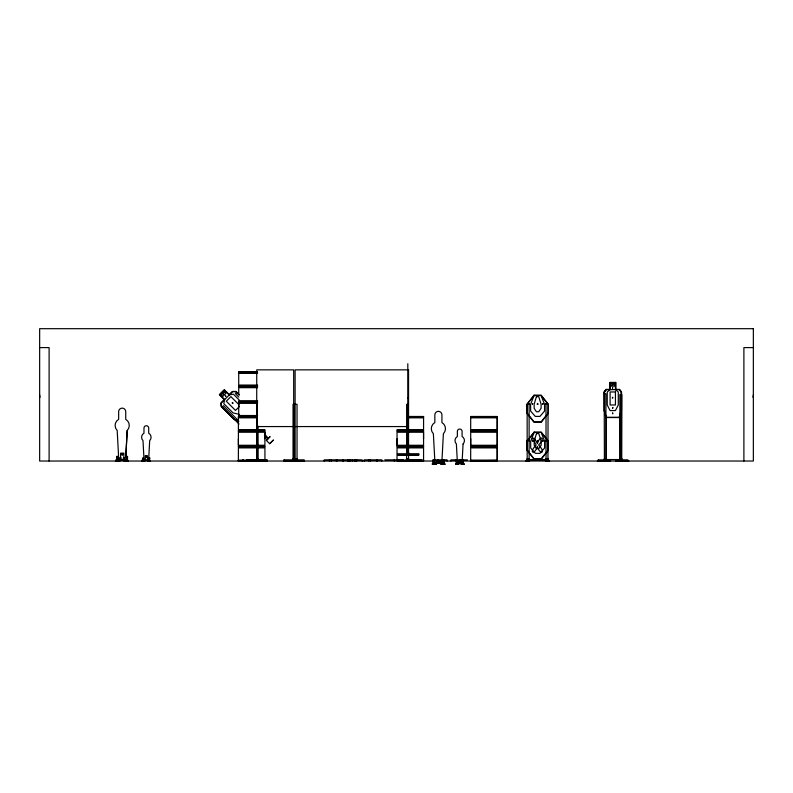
<?xml version="1.0" encoding="UTF-8"?>
<svg xmlns="http://www.w3.org/2000/svg" width="793" height="793" viewBox="0 0 793 793"><rect width="100%" height="100%" fill="white"/><g stroke="black" fill="none" stroke-linecap="round" stroke-linejoin="round"><path stroke-width="1.19" d="M238.396 445.269L238.396 432.244L264.921 432.244L264.902 445.269L238.396 445.269L238.415 438.757M264.902 438.757L264.902 432.244M397.065 445.269L397.065 438.757M423.541 438.757L423.541 432.244L408.018 432.244M470.695 445.269L470.695 432.244L497.231 432.244L497.231 445.269L470.695 445.269L470.725 438.757M497.201 432.244L497.201 445.269M397.541 454.875L418.823 454.875L397.551 454.637M397.541 454.924L418.823 454.924L418.823 453.745L397.551 453.745L397.561 454.924M242.757 460.842L266.944 460.882L238.138 460.812L264.951 460.455L264.921 447.886L238.396 447.886L238.366 460.515M612.85 407.612L612.573 408.365L612.87 407.731M123.371 457.819L125.74 457.819L127.207 430.48A7.087 7.087 0 0 0 125.74 419.328L125.74 411.676A3.549 3.549 0 0 0 122.201 408.127A3.549 3.549 0 0 0 118.653 411.676L118.653 419.328A7.087 7.087 0 0 0 117.186 430.48L118.653 457.819L121.022 457.819M125.74 457.819L127.207 430.48M148.697 458.86L149.689 440.63A4.728 4.728 0 0 0 148.697 433.186L148.707 428.081A2.369 2.369 0 0 0 146.338 425.722A2.369 2.369 0 0 0 143.979 428.081L143.969 433.186A4.728 4.728 0 0 0 142.998 440.63L143.979 458.86M441.929 461.03L443.396 433.702A7.087 7.087 0 0 0 441.929 422.55L441.929 414.888A3.549 3.549 0 0 0 438.38 411.349A3.549 3.549 0 0 0 434.842 414.888L434.842 422.55A7.087 7.087 0 0 0 433.365 433.702L434.842 461.03M532.678 403.667L532.291 404.261L532.698 403.578M532.757 440.601L532.777 441.116M542.947 440.611L542.402 440.858L542.957 441.176M146.269 456.649L146.299 456.431M145.803 456.411L146.646 457.055M238.752 416.414L257.566 415.899M246.871 460.882L246.96 459.851L246.97 461.03M266.993 459.95L246.92 459.95M753.003 397.313L753.35 394.864M546.03 440.502L546.635 440.839L546.07 441.235M537.307 404.311L537.565 403.528L537.852 404.311M619.244 417.316L621.147 410.566L621.286 391.96L619.323 389.403M619.383 417.544L621.286 410.566M615.626 389.403L619.462 389.403L621.474 391.861L621.474 410.605L619.511 417.544L605.951 417.544L604.187 410.605L604.187 391.891L606.011 389.403L610.035 389.403M146.854 456.54L145.971 456.56M537.337 404.291L537.565 403.627L537.793 404.291M610.481 461.03L610.481 459.851L610.243 460.882L597.317 461.03M537.555 440.472L537.297 441.195L537.624 440.561L537.941 441.235L537.694 440.472M534.115 395.479L530.616 404.311L530.616 411.061L535.305 416.414L539.954 416.414L544.553 411.061L544.553 404.311L541.094 395.479L534.115 395.479L527.137 404.311L527.186 461.03M534.175 432.403L530.676 441.235L530.676 447.986L535.364 453.338L540.013 453.338L544.613 447.986L544.613 441.235L541.153 432.403L534.175 432.403L527.196 441.235M145.773 456.411L146.646 456.054L146.646 457.055M470.675 460.515L470.695 447.886L497.231 447.886L497.231 460.455L470.437 460.812L497.231 460.951M526.562 460.882L526.81 459.851L526.929 461.03M604.375 391.98L606.139 389.403M606.229 389.631L604.514 391.98L604.514 410.566L606.229 417.316M548.072 413.153L541.094 421.995L534.115 421.995L527.137 413.153M269.739 443.674L273.446 439.976L269.689 443.733L266.349 440.393L268.43 438.301M232.904 403.032C232.587 404.232 231.417 401.873 232.924 402.983M223.2 393.655C222.902 395.281 224.806 393.695 223.22 393.655M267.816 438.925L266.418 440.333M126.166 461.02L126.92 460.465L128.387 460.921L127.544 460.099L116.303 460.099C118.98 461.169 113.637 461.229 116.303 460.099L116.303 459.355L127.207 459.355L127.207 460.099M116.918 456.401L116.918 460.099C115.134 462.26 117.057 459.553 117.701 461.03M117.592 460.991L118.365 460.099C120.229 462.141 118.216 459.623 117.612 461.02M117.721 460.971L116.928 460.099M118.425 460.991L119.832 460.921L118.99 460.099L118.326 461.03L116.888 460.971M124.025 460.941L124.848 460.099C127.653 461.457 122.4 460.455 124.907 460.991L125.482 460.465L126.146 460.991L126.93 459.355M126.265 460.971L125.472 460.099L124.907 460.991M126.731 459.355L126.662 456.401L127.554 456.401L127.495 460.099L126.721 460.941L128.337 460.971M142.026 460.971L142.453 459.881L142.591 460.376M143.325 457.918L143.325 459.881L143.374 457.918L142.78 457.918L142.274 460.941L143.335 461.001M143.791 460.624L144.316 460.961L143.781 460.376L143.236 460.941L144.762 460.931L144.197 460.376L143.652 460.941L144.276 460.654M147.557 460.941L148.113 460.376C149.986 461.288 146.467 460.693 148.152 460.971L149.044 461.001M149.49 460.624L150.016 460.961L149.49 460.376L148.935 460.941L150.472 460.931L149.907 460.376L142.403 460.376L142.899 460.654M149.362 459.881L149.362 457.918L149.917 457.918L149.352 460.941L149.976 460.654M442.99 464.183L445.111 464.133L444.268 463.31L433.018 463.31C435.704 464.381 430.361 464.44 433.018 463.31L433.087 459.613L433.91 459.613M433.642 462.567L433.642 463.31C431.848 465.511 433.781 462.735 434.425 464.252M434.267 464.153L435.089 463.31L435.932 464.133L434.435 464.183M435.149 464.202L436.556 464.133L435.714 463.31L435.05 464.252L433.602 464.192M440.749 464.153L441.572 463.31C444.358 464.698 439.035 463.657 441.632 464.202L442.207 463.687L442.98 464.252M442.821 464.153L443.644 463.31L444.229 464.192M444.219 462.567L443.446 464.153L445.061 464.183M455.777 464.282L456.153 463.687L463.657 463.687L464.183 464.272L463.231 463.687L463.281 461.219L462.686 461.219L462.735 463.191M456.193 464.282L457.085 464.311L456.57 463.687L455.598 464.252M457.571 464.282L458.513 464.232L456.153 463.687M463.31 463.964L461.308 464.252L461.853 463.687L462.854 464.282M462.388 464.272L461.853 463.935M462.686 464.252L463.231 463.687M463.459 463.687L463.132 464.282L464.113 464.301M268.341 438.4L264.475 433.91M225.361 395.866L226.045 396.232L225.519 396.193M236.78 392.317L235.422 393.675L238.822 397.075M239.327 406.591L235.491 410.427L226.283 401.218L230.882 396.619L239.258 404.985M268.688 438.023L270.106 436.636L267.707 438.995L264.456 435.595M542.868 404.271L542.343 403.934L542.888 403.587M532.737 441.186L532.212 440.849L532.757 440.502M542.828 404.192L542.868 403.677M542.967 441.126L542.947 440.511M598.249 459.851L604.385 459.851M598.051 460.882L610.362 460.733M148.043 460.654L148.598 460.654M148.152 460.971L148.529 460.376L149.094 460.931M441.632 464.202L442.197 463.31L442.89 464.232M457.155 464.282L458.017 463.964M252.144 460.882L252.293 459.95M612.751 413.728L612.741 413.024M529.09 404.222L528.842 403.528L528.842 404.311M546.179 404.232L546.01 403.528L546.03 461.03M529.01 404.311L529.02 403.617M546.179 404.311L546.189 403.528M39.65 347.602L49.107 347.602L49.107 461.03M753.35 347.602L743.893 347.602L743.893 461.03M238.723 371.917L257.556 371.917L238.693 371.976M238.693 372.472L257.566 372.442M238.772 373.245L257.537 373.245M238.752 373.275L257.547 373.275M609.906 382.424L615.755 382.424L615.755 389.403M615.566 382.652L610.095 382.652L610.095 389.631L607.24 391.96L607.24 404.985L610.095 410.566L615.437 410.566L618.292 404.985L618.292 391.96L615.437 389.631L615.437 382.652M257.556 385.061L238.723 385.061L238.723 372.502M238.534 385.973L257.636 385.973M238.534 386.776L257.636 386.776M612.721 387.618L612.513 388.322L612.573 387.608M257.556 387.688L238.723 387.688L238.752 394.2M606.1 389.631L619.383 389.631M604.187 391.891L604.415 461.03M621.474 391.861L621.425 461.03M604.355 393.774L605.931 393.774L605.931 461.03M407.8 398.205L408.564 398.205M238.723 400.713L257.556 400.713M238.534 401.615L257.636 401.615M238.534 402.428L257.636 402.428M257.556 403.33L238.723 403.33L238.693 415.948M256.734 404.311L257.428 404.311M295.115 404.311L297.038 404.311L297.038 461.03M408.554 404.311L406.631 404.311L406.631 461.03M527.196 404.311L529.119 404.311L529.119 461.03M547.953 461.03L548.072 404.311L545.971 404.291M257.547 415.552L238.752 415.552L257.537 415.582M423.591 416.533L408.008 416.533L423.571 416.553M238.366 417.029L257.239 417.029L238.366 417.059L238.415 429.618L264.921 429.618M423.591 416.999L408.008 417.029L423.591 417.059M470.675 417.029L497.251 417.029L497.231 429.618L470.695 429.618L470.695 417.059L497.251 417.059M606.1 417.316L619.383 417.316M238.415 417.832L257.21 417.832M408.018 417.832L423.541 417.832M470.725 417.832L497.201 417.832L497.201 429.618M256.734 426.565L293.678 426.565M295.115 426.565L408.554 426.565M397.035 429.618L406.878 429.618M408.018 429.618L423.571 429.618L423.571 417.059M238.207 430.53L265.11 430.53M396.857 430.53L406.819 430.53M407.989 430.53L423.759 430.53M470.507 430.53L497.409 430.53M238.207 431.333L265.11 431.333M396.857 431.333L406.819 431.333M407.989 431.333L423.759 431.333M470.507 431.333L497.409 431.333M406.878 432.244L397.035 432.244L397.035 445.269L406.878 445.269M527.196 440.224L529.119 440.224M546.099 440.601L548.022 440.601M408.018 445.269L423.571 445.269L423.571 432.244M238.207 446.172L265.11 446.172M396.857 446.172L406.819 446.172M407.989 446.172L423.759 446.172M470.507 446.172L497.409 446.172M238.207 446.984L265.11 446.984M396.857 446.984L406.819 446.984M407.989 446.984L423.759 446.984M470.507 446.984L497.409 446.984M406.878 447.886L397.035 447.886L397.015 460.515M408.018 447.886L423.571 447.886L423.571 460.455M407.592 452.862L408.782 452.862M407.8 453.447L408.564 453.447M117.681 456.401L117.681 459.355L117.741 456.401L116.858 456.401L116.858 460.099M119.495 458.76L120.705 458.76M123.51 458.76L124.223 458.76M144.534 459.494L145.337 459.494M257.438 459.553L258.141 459.553M442.89 459.613L442.89 462.567L442.831 459.613L443.723 459.613L443.723 463.31M529.327 459.553L545.881 459.553M606.11 459.553L620.086 459.553L620.086 458.969M142.403 459.881L149.639 460.376M284.063 461.03L284.063 459.851L304.145 459.851L304.135 461.03M384.813 459.851L403.231 459.851L403.231 461.03L403.151 459.851M467.414 459.851L450.93 459.851L450.93 461.03M532.628 459.98L542.977 459.98M548.548 460.842L548.27 459.95M606.704 459.95L610.481 459.851M238.415 460.109L257.21 460.109M258.25 460.109L264.902 460.109M397.065 460.109L406.888 460.109M408.018 460.109L423.541 460.109M470.725 460.109L497.201 460.109L497.201 447.886M527.295 460.059L548.796 460.297L526.929 460.297M423.591 460.485L396.787 460.674L423.571 460.951M116.204 460.515L117.037 460.515M118.266 460.515L119.099 460.515M124.749 460.515L125.581 460.515M126.821 460.515L127.653 460.515M284.082 459.851L284.112 460.733L304.225 460.882M526.711 460.733L525.68 461.03M615.755 459.851L615.834 460.733L628.155 460.882M115.471 460.941L116.363 460.991M118.95 460.971L119.832 460.921M125.433 460.971L126.979 460.991M141.858 460.941L142.443 460.971M142.799 460.961L143.82 460.971M144.247 460.991L144.762 460.931M148.499 460.961L149.53 460.971M149.946 460.991L150.472 460.931M304.522 461.03L284.112 460.733M548.419 460.882L549.539 461.03M456.699 461.219L456.699 463.191L456.748 461.219L456.153 461.219L456.193 463.687M436.328 461.982L441.057 461.982M433.345 462.567L444.278 462.567M458.354 462.795L461.506 462.795M463.657 463.191L456.411 463.687L456.57 463.191M432.919 463.727L433.751 463.727M434.99 463.727L435.823 463.727M441.473 463.727L442.306 463.727M443.545 463.727L444.377 463.727M456.639 463.964L456.223 463.964M463.171 463.964L463.727 463.964M432.195 464.153L433.077 464.202M435.674 464.192L436.556 464.133M442.157 464.192L443.703 464.202M457.987 464.301L458.513 464.232M461.308 464.252L461.893 464.282M462.319 464.301L463.271 464.282M546.238 440.541L546.139 441.156L546.139 440.541M239.436 414.382L233.023 412.895L223.814 403.687L224.637 399.573L219.701 394.646L224.3 390.037L229.236 394.973L233.35 394.151L239.208 400.009M434.227 464.192L433.642 463.31M127.504 460.971L126.92 460.099M548.498 459.95L548.409 461.03M238.663 421.509L234.5 419.319L221.356 406.175M238.653 421.757L234.361 419.507L221.128 406.274L220.94 402.943L224.3 399.573L219.364 394.646L224.3 389.71L229.236 394.646L232.428 391.445L235.917 391.445L239.327 394.864M142.819 460.376L143.384 460.931M239.109 394.973L235.818 391.683L232.527 391.683L221.178 403.032L221.356 406.175M238.713 420.984L223.408 405.689L222.05 407.047L239.05 424.047M619.244 389.631L621.147 391.96M541.094 395.479L548.072 404.311M541.153 432.403L548.132 441.235L548.132 450.077L541.153 458.919L534.175 458.919L527.196 450.077M254.989 460.842L254.949 459.95M615.834 460.733L628.879 461.03M604.375 410.566L606.09 417.544M39.65 394.864L39.997 397.313M627.907 461.03L627.907 459.851L615.715 459.851L615.715 461.03M622.029 461.03L622.029 458.969L619.65 458.969L619.66 461.03M621.722 458.969L621.722 461.03L621.841 394.527L619.848 394.527L619.967 461.03M621.603 458.969L621.603 461.03M620.513 458.969L620.513 461.03M620.275 415.463L620.275 461.03M615.626 382.424L615.566 389.631M612.583 413.014L612.583 413.649M610.233 382.652L610.233 389.631M610.035 382.424L609.906 389.403M606.536 461.03L606.536 458.969L604.157 458.969L604.177 461.03M606.348 417.009L606.348 461.03M606.239 458.969L606.11 461.03M605.624 458.969L605.683 461.03M604.474 458.969L604.593 461.03M598.289 459.851L598.289 461.03M548.122 461.03L548.241 458.969L545.871 458.969L545.871 461.03M547.794 458.969L547.804 461.03M546.486 460.297L546.486 461.03M546.318 458.969L546.327 461.03M529.308 461.03L529.337 458.969L526.968 458.969L527.087 461.03M528.901 458.969L528.852 461.03M527.404 458.969L527.395 461.03M463.201 459.851L463.201 461.03M460.525 459.851L460.525 461.03M459.732 459.851L459.732 461.03M456.074 459.851L456.074 461.03M447.064 461.03L447.064 459.851L433.444 459.851L433.444 461.03M444.11 462.567L444.169 463.31M443.981 462.567L443.981 463.31M438.301 459.851L438.301 461.03M437.885 459.851L437.795 461.03M433.84 459.613L433.91 462.567M433.583 462.567L433.543 463.31M433.404 462.567L433.345 463.31M421.073 461.03L421.073 459.851L407.136 459.851L407.136 461.03M420.379 459.851L420.379 461.03M412.281 459.851L412.281 461.03M408.841 459.851L408.841 461.03M408.702 461.03L408.772 458.969L406.403 458.969L406.412 461.03M408.554 461.03L408.554 369.855L295.115 369.855L295.115 461.03M408.336 458.969L408.326 461.03M407.81 363.749L407.82 454.924M406.859 458.969L406.859 461.03M402.675 459.851L402.675 461.03M398.225 459.851L398.225 461.03M394.22 459.851L394.22 461.03M381.839 461.03L381.839 459.851L364.175 459.851L364.175 461.03M377.101 459.851L377.101 461.03M376.853 459.851L376.853 461.03M370.529 459.851L370.529 461.03M368.904 459.851L368.904 461.03M362.123 461.03L362.123 459.851L324.188 459.851L324.188 461.03M356.8 459.851L356.8 461.03M355.512 459.851L355.512 461.03M355.165 459.851L355.165 461.03M354.372 459.851L354.372 461.03M352.27 459.851L352.27 461.03M350.169 459.851L350.169 461.03M349.515 459.851L349.515 461.03M349.029 459.851L349.029 461.03M347.75 459.851L347.75 461.03M343.25 459.851L343.25 461.03M342.556 459.851L342.556 461.03M336.936 459.851L336.936 461.03M336.311 459.851L336.311 461.03M331.196 459.851L331.196 461.03M329.343 459.851L329.343 461.03M297.256 461.03L297.256 458.969L294.887 458.969L294.887 461.03M296.82 458.969L296.82 461.03M295.343 458.969L295.333 461.03M294.827 459.851L294.827 461.03M294.51 461.03L294.51 458.969L292.855 458.969L292.964 461.03M294.451 461.03L294.372 404.311L293.043 404.311L293.043 461.03M294.015 458.969L294.015 461.03M293.916 458.969L293.916 461.03M293.737 426.178L293.747 461.03M293.678 461.03L293.678 369.855L256.734 369.855L256.704 461.03M293.39 458.969L293.499 461.03M267.033 459.851L267.033 461.03M264.257 459.851L264.267 461.03M264.029 459.851L264.01 461.03M258.201 461.03L258.201 458.969L256.545 458.969L256.654 461.03M258.062 426.178L258.141 461.03M257.705 458.969L257.705 461.03M257.606 458.969L257.606 461.03M257.368 404.311L257.438 461.03M257.19 458.969L257.19 461.03M257.081 458.969L257.081 461.03M254.801 459.851L254.801 461.03M254.573 459.851L254.573 461.03M252.442 459.851L252.442 461.03M252.214 459.851L252.214 461.03M242.985 459.851L242.995 461.03M242.757 459.851L242.747 461.03M147.448 459.881L147.448 455.747L145.278 455.747L145.278 459.881M127.098 459.355L127.039 460.099M123.857 459.355L123.867 453.15L120.605 453.15L120.605 459.355M116.472 459.355L116.512 460.099M116.878 458.067L116.878 458.067M127.514 458.067L127.514 458.067M433.057 461.278L433.057 461.278M443.693 461.278L443.693 461.278M463.072 443.941L462.091 462.17L457.363 462.17L456.381 443.941A4.728 4.728 0 0 1 457.363 436.507L457.363 431.402A2.359 2.359 0 0 1 459.722 429.043A2.359 2.359 0 0 1 462.091 431.402L462.091 436.507A4.728 4.728 0 0 1 463.062 443.941M529.357 440.839C528.455 441.711 529.546 440.333 529.357 440.839M121.388 454.141C122.449 457.452 123.966 451.802 121.388 454.141M612.374 385.18C613.296 385.785 612.672 383.534 612.374 385.18M612.374 397.878C613.296 398.482 612.672 396.242 612.374 397.878M532.41 438.222L536.157 445.022C527.95 453.437 534.968 455.202 537.347 446.281C539.577 455.212 546.873 453.447 538.606 444.972C546.397 437.012 539.736 435.099 537.436 443.644L534.323 438.271L532.41 438.222M612.642 384.536L612.652 384.427M536.405 396.639L534.145 404.311L534.145 408.266L536.405 411.755L538.734 411.755L541.104 408.266L541.104 404.311L538.734 396.639L536.405 396.639M536.465 433.563L534.204 441.235L534.204 445.19L536.465 448.679L538.794 448.679L541.163 445.19L541.163 441.235L538.794 433.563L536.465 433.563M459.583 459.643L459.841 460.089L459.583 459.643M534.006 395.241L526.899 404.232L526.909 413.232L534.006 422.223L541.203 422.223L548.3 413.232L548.3 404.232L541.203 395.241L533.996 395.241M534.066 432.165L526.968 441.156L526.968 450.156L534.066 459.147L541.272 459.147L548.369 450.156L548.369 441.156L541.262 432.165L534.066 432.165M122.132 453.993L122.33 454.736L122.122 453.993M224.3 391.683L221.346 394.646L222.992 396.292L225.946 393.328L224.3 391.683M753.35 328.689L39.65 328.689L39.65 461.03L753.35 461.03L753.35 328.689M614.476 383.822L611.046 383.822L611.046 386.141L614.476 386.141L614.476 383.822M615.437 391.96L610.095 391.96L610.095 404.985L615.437 404.985L615.437 391.96M257.239 416.533L238.366 416.533L257.229 416.553M497.251 416.533L470.675 416.533L497.231 416.553M621.177 461.03L621.177 458.969L621.107 461.03"/></g></svg>
